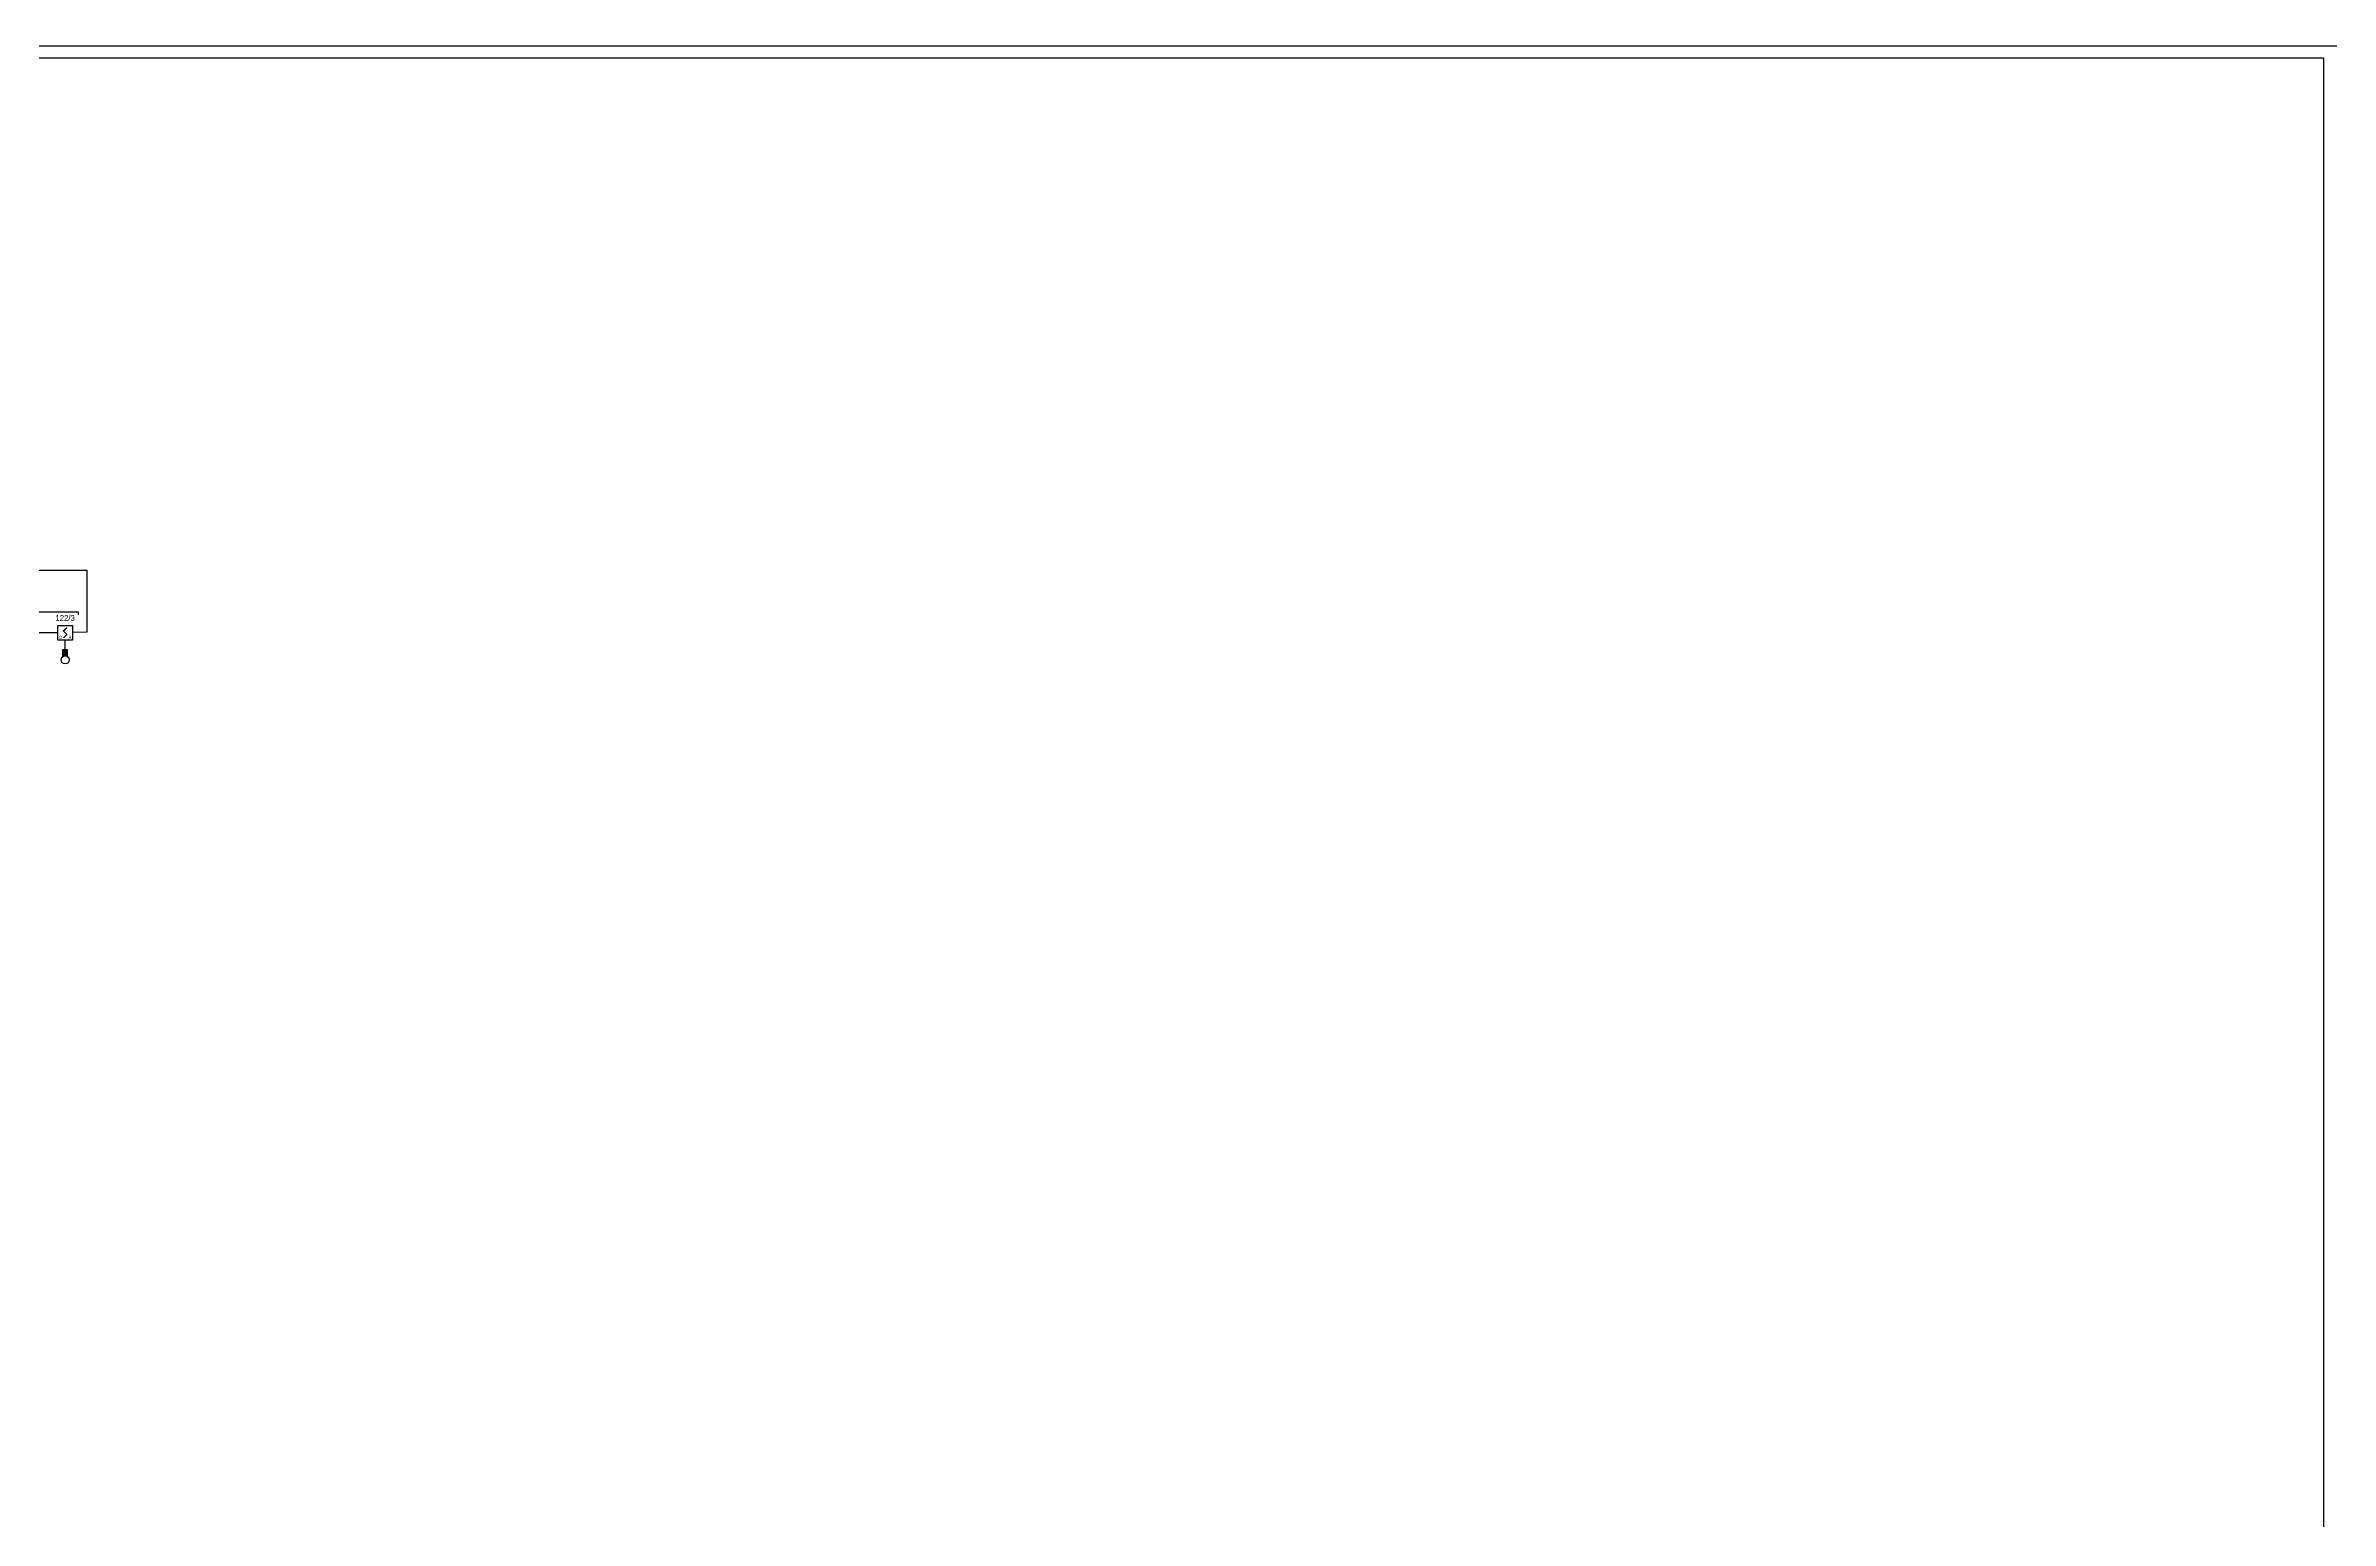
# Model space of a CAD drawing. Header units: millimetres. Extents: x 1942 to 3722, y 1044 to 1602.
# Drawn here: x 2843.2 to 3275.7, y 1322.9 to 1602 of the extents above; entities that cross this region are included whole.
import ezdxf
from ezdxf.enums import TextEntityAlignment as Align

# ---------------------------------------------------------------- set-up
doc = ezdxf.new("R2010")
doc.units = ezdxf.units.MM
for name, color, linetype in [('jcc-adressage', 6, 'Continuous'), ('JCC-CABLE1', 3, 'Continuous'), ('JCC-INDICATEUR ACTION', 1, 'Continuous'), ('JCC-LOCAUX', 130, 'Continuous'), ('JCC-NIVEAU', 4, 'Continuous')]:
    doc.layers.add(name, color=color, linetype=linetype)
doc.layers.add('JCC-OPTIQUE', color=1, linetype='Continuous', lineweight=25)
doc.styles.add('LOCAUX', font='romans.shx', dxfattribs={"width": 0.75})
doc.styles.add('TEXTE', font='romans.shx')

# ---------------------------------------------------------------- blocks, each defined once
blk = doc.blocks.new('voa')
blk.add_lwpolyline([(-3, 3), (3, 3), (3, -3), (-3, -3)], close=True)
at = {"const_width": 0.5}
blk.add_lwpolyline([(0.71, 2.12), (-0.71, 0.71), (0.71, -0.71), (-0.71, -2.12)], dxfattribs=at)
at = {"flags": 1}
for tag, p in [('SYMB_GRAPH', (0.67, 7.09)), ('SYMB_VISIODEF', (0, 1.25)), ('SYMB_VIC', (0, 4.02)), ('ADRESSE', (0, -1.5)), ('ZONE', (0, -1.5)), ('IA', (0.12, -0.63)), ('CENTRALE', (0.44, -8.82)), ('VARIANTE', (0.67, -11.67)), ('METIER', (0, -3))]:
    blk.add_attdef(tag, text='', height=2.5, dxfattribs=at).set_placement(p, align=Align.CENTER)
for tag, height, p in [('LIBELLE', 2.5, (0, 4)), ('LIBELLEZONE', 2.5, (0, -6.5)), ('TYPE', 1.25, (-2, -2.5)), ('TECH', 1.25, (2, -2.5))]:
    blk.add_attdef(tag, text='', height=height).set_placement(p, align=Align.CENTER)
blk = doc.blocks.new('indicateur action')
at = {"layer": 'JCC-INDICATEUR ACTION'}
blk.add_hatch(color=0, dxfattribs=at).paths.add_polyline_path([(0.8, -0.05, -0.315344), (-0.8, -0.05), (-0.8, -2.5), (0.8, -2.5)])
at = {"layer": 'JCC-INDICATEUR ACTION', "color": 0}
for p, q in [((-0.8, -0.05), (-0.8, -2.5)), ((0.8, -2.5), (-0.8, -2.5)), ((0.8, -0.05), (0.8, -2.5))]:
    blk.add_line(p, q, dxfattribs=at)
blk.add_circle((0, 1.1), 1.4, dxfattribs=at)
at = {"layer": 'jcc-adressage', "style": 'TEXTE'}
blk.add_attdef('ADRESSE', text='', height=3, dxfattribs=at).set_placement((0, 5), align=Align.MIDDLE)
at = {"layer": 'JCC-LOCAUX', "style": 'LOCAUX', "width": 0.75, "flags": 8}
for p in [(0, 13.75), (0, 11.25), (0, 8.75)]:
    blk.add_attdef('PIECE', text='', height=1.75, dxfattribs=at).set_placement(p, align=Align.MIDDLE)

msp = doc.modelspace()

# ---------------------------------------------------------------- linework, layer by layer
at = {"color": 0}
for points in [[(3476.88, 1043.84), (1941.82, 1043.84), (1941.82, 1602.04), (3476.88, 1602.04)], [(1944.02, 1599.75), (3274.38, 1599.75), (3274.38, 1047.07), (1944.02, 1047.07)]]:
    msp.add_lwpolyline(points, close=True, dxfattribs=at)
at = {"layer": 'JCC-CABLE1'}
for p, q in [((2840.05, 1491), (2845.55, 1491)), ((2846.92, 1487.77), (2846.92, 1489.55))]:
    msp.add_line(p, q, dxfattribs=at)
msp.add_lwpolyline([(2840.05, 1502.76), (2851.04, 1502.76), (2851.04, 1491.01), (2848.3, 1491)], dxfattribs=at)
at = {"layer": 'JCC-NIVEAU'}
for p in [(2770.31, 1494.91), (2849.46, 1494.32)]:
    msp.add_line(p, (2849.46, 1494.91), dxfattribs=at)

# ---------------------------------------------------------------- block references
at = {"layer": 'JCC-INDICATEUR ACTION', "xscale": 0.55, "yscale": 0.55, "zscale": 0.55, "rotation": 180}
msp.add_blockref('indicateur action', (2846.92, 1486.4), dxfattribs=at)
at = {"layer": 'JCC-OPTIQUE', "xscale": 0.4583333333334167, "yscale": 0.4583333333334167, "zscale": 0.4583333333334167}
msp.add_blockref('voa', (2846.92, 1490.92), dxfattribs=at).add_auto_attribs({'TECH': 'A', 'TYPE': 'O'})

# ---------------------------------------------------------------- texts
at = {"layer": 'jcc-adressage'}
msp.add_text('122/3', height=1.1, dxfattribs=at).set_placement((2846.92, 1493.75), align=Align.MIDDLE)

doc.saveas('drawing.dxf')
